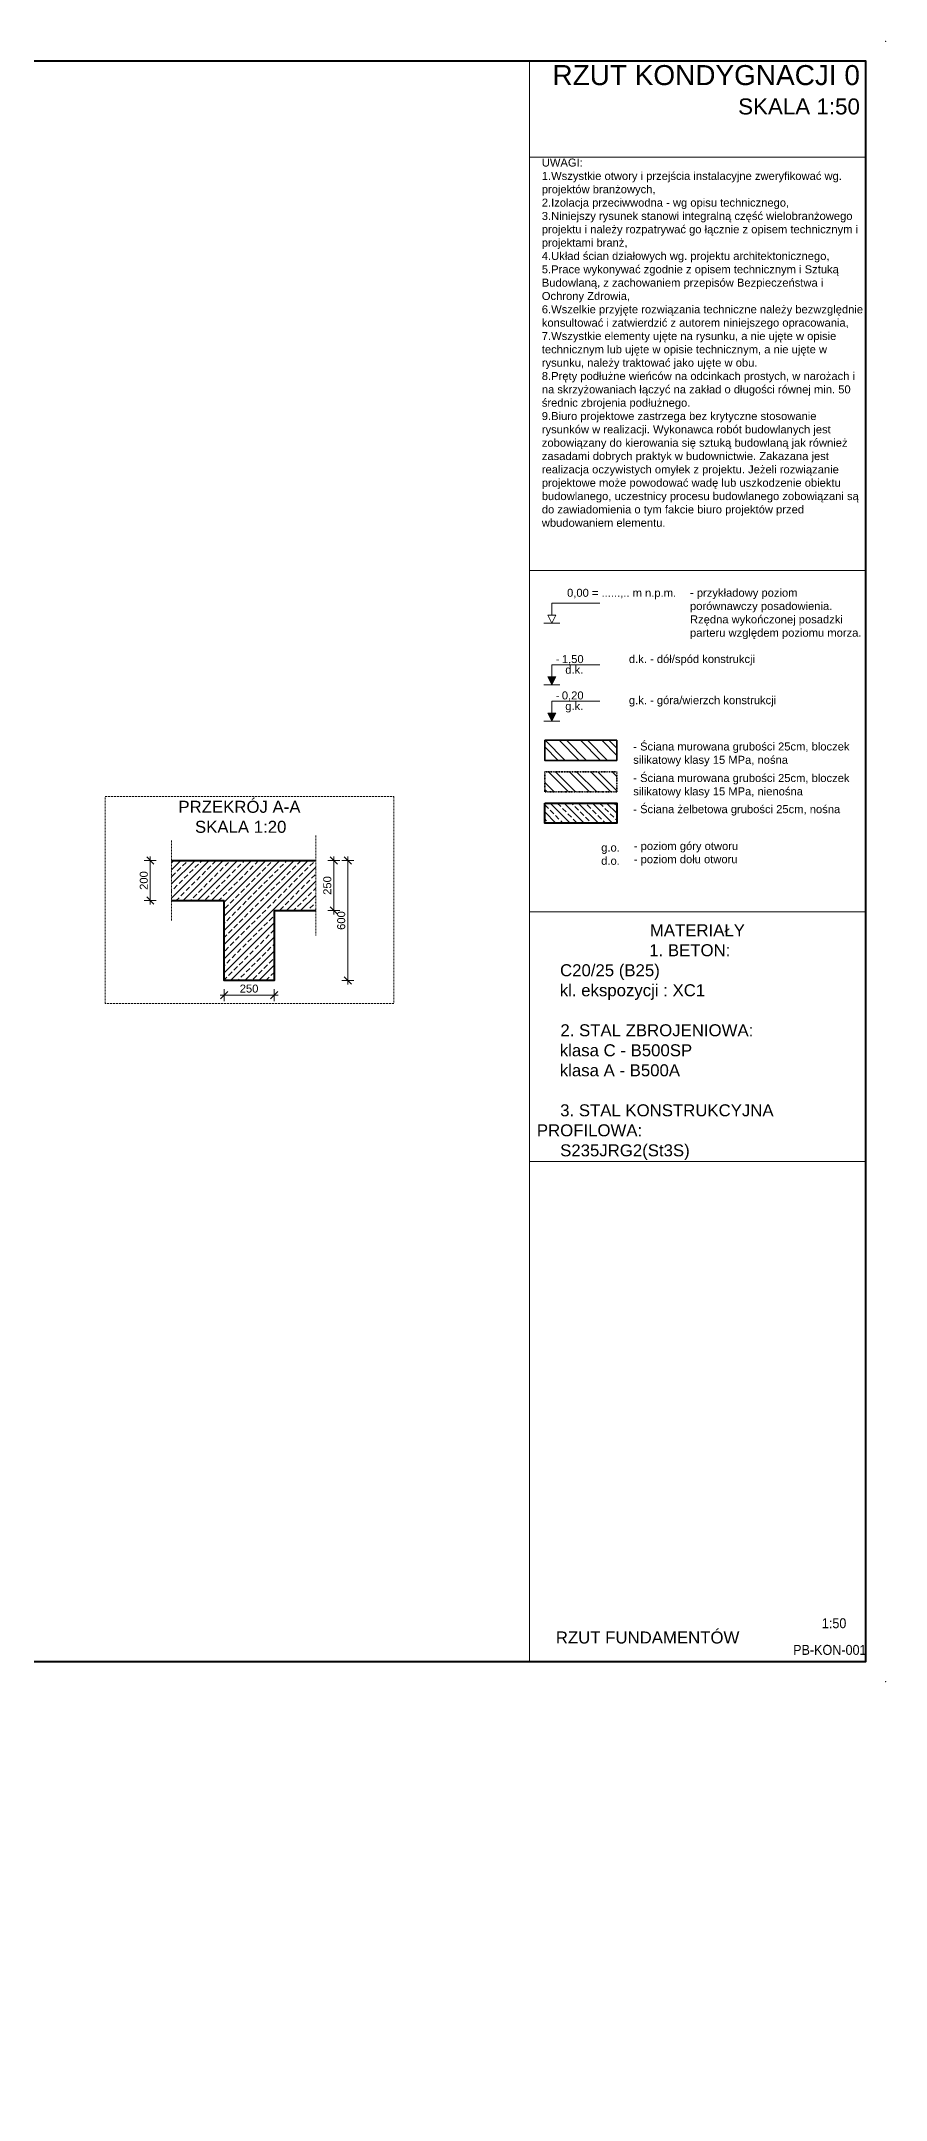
# Model space of a CAD drawing. Header units: millimetres. Extents: x 647 to 146539, y -131215 to 59.
# Drawn here: x 21873 to 32426, y -64125 to -38399 of the extents above; entities that cross this region are included whole.
import ezdxf
from ezdxf.enums import TextEntityAlignment as Align

# ---------------------------------------------------------------- set-up
doc = ezdxf.new("R2010")
doc.units = ezdxf.units.MM
doc.linetypes.add('DASHDOT', pattern=[1, 0.5, -0.25, 0, -0.25])
doc.linetypes.add('DASHED', pattern=[0.75, 0.5, -0.25])
doc.layers.get('Defpoints').update_dxf_attribs({"color": 2, "lineweight": 50})
for name, color, linetype, lineweight in [('G-Bloki', 221, 'Continuous', 5), ('G-Cienka', 4, 'Continuous', 9), ('G-Elementy konstrukcyjne', 1, 'Continuous', 40), ('G-Kreskowanie', 9, 'Continuous', 5), ('G-Opisy', 2, 'Continuous', 18), ('G-Przerywana', 8, 'DASHED', 15), ('G-Ramka', 5, 'Continuous', 40), ('G-Tabelka', 7, 'Continuous', 5), ('G-Wymiary', 4, 'Continuous', 9), ('G-Ściana nośna', 3, 'Continuous', 35)]:
    doc.layers.add(name, color=color, linetype=linetype, lineweight=lineweight)
doc.styles.add('1do50-GG', font='arial.ttf', dxfattribs={"height": 125})
doc.styles.add('Arial-GG', font='arial.ttf')
doc.styles.add('DB-1.0', font='arial.ttf')
doc.dimstyles.new('e-cad_1_50_[mm]', dxfattribs={"dimscale": 50, "dimtxt": 2, "dimasz": 1.8, "dimexe": 1.5, "dimexo": 0, "dimgap": 0.6, "dimtad": 1, "dimdec": 1, "dimrnd": 1, "dimtxsty": 'Arial-GG', "dimblk": 'OBLIQUE', "dimcen": 0, "dimdle": 1, "dimclrd": 4, "dimclre": 4, "dimclrt": 7, "dimadec": 1, "dimazin": 0, "dimtfac": 1, "dimtdec": 1, "dimtix": 1, "dimtmove": 0, "dimatfit": 2, "dimfxl": 1.5, "dimfxlon": 1, "dimlwd": -1, "dimlwe": -1, "dimarcsym": 0})
doc.dimstyles.new('S-1 do 10-GG', dxfattribs={"dimscale": 10, "dimtxt": 2.2, "dimasz": 2, "dimexe": 1, "dimexo": 2, "dimgap": 0.6, "dimtad": 1, "dimdec": 0, "dimrnd": 1, "dimtxsty": 'Arial-GG', "dimcen": 0, "dimclrd": 256, "dimclre": 256, "dimclrt": 7, "dimadec": 0, "dimazin": 0, "dimtfac": 1, "dimtdec": 0, "dimtix": 1, "dimtmove": 0, "dimatfit": 2, "dimfxl": 1, "dimlwd": 5, "dimlwe": 5, "dimarcsym": 0})
pattern_1 = [(135, (-1506009.7, 760136.87), (-132.582521, -132.582521), []), (135, (-1506009.7, 760225.25), (-132.582521, -132.582521), [])]

# ---------------------------------------------------------------- blocks, each defined once
blk = doc.blocks.new('*D287')
at = {"layer": 'Defpoints', "color": 0, "ltscale": 2, "transparency": 16777216}
for p in [(-10, 174.94), (584, 0), (584, -53.62)]:
    blk.add_point(p, dxfattribs=at)
at = {"layer": 'Defpoints', "color": 7, "ltscale": 2, "transparency": 16777216, "insert": (135.84, -27.77), "char_height": 33, "attachment_point": 5, "style": 'Arial-GG'}
blk.add_mtext('420 x 594', dxfattribs=at)
blk = doc.blocks.new('*U254')
at = {"layer": 'G-Opisy'}
for p, q in [((-100, 0), (100, 0)), ((-50, 100), (50, 100)), ((0, 250), (600, 250))]:
    blk.add_line(p, q, dxfattribs=at)
at = {"layer": 'G-Opisy', "ltscale": 0.04}
for points in [[(-50, 100), (0, 0), (50, 100)], [(0, 100), (0, 200), (0, 250)]]:
    blk.add_lwpolyline(points, dxfattribs=at)
at = {"layer": 'G-Opisy', "ltscale": 2, "style": 'Arial-GG'}
blk.add_attdef('ZNAK', text='', height=100, dxfattribs=at).set_placement((125, 300), align=Align.BOTTOM_RIGHT)
blk.add_attdef('RZEDNA', text='', height=100, dxfattribs=at).set_placement((190, 300), align=Align.BOTTOM_LEFT)
blk.add_attdef('POLOZENIE', text='', height=100, dxfattribs=at).set_placement((16, 237), align=Align.TOP_LEFT)
blk = doc.blocks.new('*U136')
at = {"layer": 'G-Opisy'}
blk.add_hatch(color=256, dxfattribs=at).paths.add_polyline_path([(-50, 100), (0, 0), (50, 100), (0, 100)])
for p, q in [((-100, 0), (100, 0)), ((-50, 100), (50, 100)), ((0, 250), (600, 250))]:
    blk.add_line(p, q, dxfattribs=at)
at = {"layer": 'G-Opisy', "ltscale": 0.04}
for points in [[(-50, 100), (0, 0), (50, 100)], [(0, 100), (0, 200), (0, 250)]]:
    blk.add_lwpolyline(points, dxfattribs=at)
at = {"layer": 'G-Opisy', "ltscale": 2, "style": 'Arial-GG'}
for tag, p in [('ZNAK', (48, 322)), ('RZEDNA', (125, 322))]:
    blk.add_attdef(tag, text='', height=100, dxfattribs=at).set_placement(p, align=Align.MIDDLE_LEFT)
blk.add_attdef('POLOZENIE', text='', height=100, dxfattribs=at).set_placement((300, 189), align=Align.MIDDLE_CENTER)
blk = doc.blocks.new('*U142')
at = {"layer": 'G-Opisy'}
blk.add_hatch(color=256, dxfattribs=at).paths.add_polyline_path([(-50, 100), (0, 0), (50, 100), (0, 100)])
for p, q in [((-100, 0), (100, 0)), ((-50, 100), (50, 100)), ((0, 250), (600, 250))]:
    blk.add_line(p, q, dxfattribs=at)
at = {"layer": 'G-Opisy', "ltscale": 0.04}
for points in [[(-50, 100), (0, 0), (50, 100)], [(0, 100), (0, 200), (0, 250)]]:
    blk.add_lwpolyline(points, dxfattribs=at)
at = {"layer": 'G-Opisy', "ltscale": 2, "style": 'Arial-GG'}
for tag, p in [('ZNAK', (48, 322)), ('RZEDNA', (125, 322))]:
    blk.add_attdef(tag, text='', height=100, dxfattribs=at).set_placement(p, align=Align.MIDDLE_LEFT)
blk.add_attdef('POLOZENIE', text='', height=100, dxfattribs=at).set_placement((300, 189), align=Align.MIDDLE_CENTER)
blk = doc.blocks.new('_Oblique')
at = {"color": 0, "linetype": 'ByBlock', "lineweight": -2}
blk.add_line((-0.5, -0.5), (0.5, 0.5), dxfattribs=at)
blk = doc.blocks.new('*D419')
at = {"layer": 'Defpoints', "color": 0, "ltscale": 2, "transparency": 16777216}
for p in [(23236, -48638), (23502, -48638), (23502, -49138)]:
    blk.add_point(p, dxfattribs=at)
at = {"layer": 'G-Wymiary', "color": 4, "ltscale": 2, "transparency": 16777216}
for p, q in [((23236, -49188), (23236, -48588)), ((23311, -48638), (23161, -48638)), ((23311, -49138), (23161, -49138))]:
    blk.add_line(p, q, dxfattribs=at)
at = {"layer": 'G-Wymiary', "color": 4, "ltscale": 2, "transparency": 16777216, "xscale": 90, "yscale": 90, "zscale": 90}
for p, rotation in [((23236, -48638), 90), ((23236, -49138), 270)]:
    blk.add_blockref('_Oblique', p, dxfattribs=dict(at, rotation=rotation))
at = {"layer": 'G-Wymiary', "color": 7, "ltscale": 2, "transparency": 16777216, "insert": (23155, -48888), "char_height": 100, "attachment_point": 5, "rotation": 90, "style": 'Arial-GG'}
blk.add_mtext('200', dxfattribs=at)
blk = doc.blocks.new('*D420')
at = {"layer": 'Defpoints', "color": 0, "ltscale": 2, "transparency": 16777216}
for p in [(25303, -48638), (25529, -48638), (25303, -49263)]:
    blk.add_point(p, dxfattribs=at)
at = {"layer": 'G-Wymiary', "color": 4, "ltscale": 2, "transparency": 16777216}
for p, q in [((25529, -49313), (25529, -48588)), ((25454, -48638), (25604, -48638)), ((25454, -49263), (25604, -49263))]:
    blk.add_line(p, q, dxfattribs=at)
at = {"layer": 'G-Wymiary', "color": 4, "ltscale": 2, "transparency": 16777216, "xscale": 90, "yscale": 90, "zscale": 90}
for p, rotation in [((25529, -48638), 90), ((25529, -49263), 270)]:
    blk.add_blockref('_Oblique', p, dxfattribs=dict(at, rotation=rotation))
at = {"layer": 'G-Wymiary', "color": 7, "ltscale": 2, "transparency": 16777216, "insert": (25448, -48950), "char_height": 100, "attachment_point": 5, "rotation": 90, "style": 'Arial-GG'}
blk.add_mtext('250', dxfattribs=at)
blk = doc.blocks.new('*D421')
at = {"layer": 'Defpoints', "color": 0, "ltscale": 2, "transparency": 16777216}
for p in [(24783, -48638), (25703, -48638), (24783, -50138)]:
    blk.add_point(p, dxfattribs=at)
at = {"layer": 'G-Wymiary', "color": 4, "ltscale": 2, "transparency": 16777216}
for p, q in [((25703, -50188), (25703, -48588)), ((25628, -48638), (25778, -48638)), ((25628, -50138), (25778, -50138))]:
    blk.add_line(p, q, dxfattribs=at)
at = {"layer": 'G-Wymiary', "color": 4, "ltscale": 2, "transparency": 16777216, "xscale": 90, "yscale": 90, "zscale": 90}
for p, rotation in [((25703, -48638), 90), ((25703, -50138), 270)]:
    blk.add_blockref('_Oblique', p, dxfattribs=dict(at, rotation=rotation))
at = {"layer": 'G-Wymiary', "color": 7, "ltscale": 2, "transparency": 16777216, "insert": (25622, -49388), "char_height": 100, "attachment_point": 5, "rotation": 90, "style": 'Arial-GG'}
blk.add_mtext('600', dxfattribs=at)
blk = doc.blocks.new('*D422')
at = {"layer": 'Defpoints', "color": 0, "ltscale": 2, "transparency": 16777216}
for p in [(24158, -50138), (24783, -50138), (24783, -50320)]:
    blk.add_point(p, dxfattribs=at)
at = {"layer": 'G-Wymiary', "color": 4, "ltscale": 2, "transparency": 16777216}
for p, q in [((24108, -50320), (24833, -50320)), ((24158, -50245), (24158, -50395)), ((24783, -50245), (24783, -50395))]:
    blk.add_line(p, q, dxfattribs=at)
at = {"layer": 'G-Wymiary', "color": 4, "ltscale": 2, "transparency": 16777216, "xscale": 90, "yscale": 90, "zscale": 90, "rotation": 180}
blk.add_blockref('_Oblique', (24158, -50320), dxfattribs=at)
at = {"layer": 'G-Wymiary', "color": 4, "ltscale": 2, "transparency": 16777216, "xscale": 90, "yscale": 90, "zscale": 90}
blk.add_blockref('_Oblique', (24783, -50320), dxfattribs=at)
at = {"layer": 'G-Wymiary', "color": 7, "ltscale": 2, "transparency": 16777216, "insert": (24470, -50239), "char_height": 100, "attachment_point": 5, "style": 'Arial-GG'}
blk.add_mtext('250', dxfattribs=at)
blk = doc.blocks.new('*U285')
blk.add_point((1, 5))
at = {"ltscale": 0.8}
blk.add_point((579, 5), dxfattribs=at)
at = {"layer": 'G-Ramka', "color": 5}
blk.add_lwpolyline([(25, 405), (25, 5), (579, 5), (579, 405)], close=True, dxfattribs=at)
at = {"layer": 'G-Tabelka'}
for p in [(0, 410), (584, 410), (0, 0), (584, 0)]:
    blk.add_point(p, dxfattribs=at)
at = {"layer": 'G-Ramka', "color": 2, "insert": (0, -10.31), "char_height": 5, "width": 104.2438, "attachment_point": 1, "style": 'DB-1.0'}
blk.add_mtext('{\\C7;format A2:}', dxfattribs=at)
at = {"layer": 'Defpoints', "ltscale": 2}
dim = blk.add_linear_dim(base=(584, -53.62), p1=(-10, 174.94), p2=(584, 0), dimstyle='S-1 do 10-GG', override={"dimscale": 15, "dimpost": '420 x <>', "dimse1": 1, "dimse2": 1, "dimsd1": 1, "dimsd2": 1}, dxfattribs=at)
dim.commit()
dim.dimension.update_dxf_attribs({"geometry": '*D287', "text_midpoint": (135.84, -53.62), "dimtype": 128})

msp = doc.modelspace()

# ---------------------------------------------------------------- hatches: boundary and pattern name
at = {"layer": 'G-Kreskowanie', "ltscale": 100}
h = msp.add_hatch(dxfattribs=at)
h.set_pattern_fill('ANSI32', color=256, scale=500, angle=90, style=0)
h.set_pattern_definition(pattern_1)
h.paths.add_polyline_path([(28163.88, -47135.89), (29063.88, -47135.89), (29063.88, -47385.89), (28163.88, -47385.89)])
h = msp.add_hatch(dxfattribs=at)
h.set_pattern_fill('ANSI32', color=256, scale=500, angle=90, style=0)
h.set_pattern_definition(pattern_1)
h.paths.add_polyline_path([(28163.88, -47529.96), (29063.88, -47529.96), (29063.88, -47779.96), (28163.88, -47779.96)])
h = msp.add_hatch(dxfattribs=at)
h.set_pattern_fill('ANSI33', color=256, scale=500, angle=90, style=0)
h.set_pattern_definition([(135, (-1632828.54, 855828.07), (-88.388348, -88.388348), []), (135, (-1632828.54, 855916.45), (-88.388348, -88.388348), [62.5, -31.25])])
h.paths.add_polyline_path([(28163.88, -47919.24), (29063.88, -47919.24), (29063.88, -48169.24), (28163.88, -48169.24)])
at = {"layer": 'G-Kreskowanie', "ltscale": 2}
h = msp.add_hatch(dxfattribs=at)
h.set_pattern_fill('ANSI33', color=256, scale=500, style=0)
h.set_pattern_definition([(45, (-1506009.7, 760136.87), (-88.388348, 88.388348), []), (45, (-1505921.31, 760136.87), (-88.388348, 88.388348), [62.5, -31.25])])
h.paths.add_polyline_path([(23501.87, -49137.68), (24157.97, -49137.68), (24157.97, -50137.68), (24782.97, -50137.68), (24782.97, -49262.68), (25303.09, -49262.68), (25303.09, -48637.68), (23501.87, -48637.68)])

# ---------------------------------------------------------------- linework, layer by layer
at = {"layer": 'G-Cienka', "ltscale": 2}
for p, q in [((27975.65, -52398.82), (27975.65, -38648.59)), ((27975.65, -45014.63), (32175.65, -45014.63)), ((27975.65, -49278.09), (32175.65, -49278.09))]:
    msp.add_line(p, q, dxfattribs=at)
for points in [[(27975.65, -38648.59), (32175.65, -38648.59), (32175.65, -39848.59), (27975.65, -39848.59)], [(27975.65, -58648.59), (32175.65, -58648.59), (32175.65, -52398.82), (27975.65, -52398.82)]]:
    msp.add_lwpolyline(points, close=True, dxfattribs=at)
at = {"layer": 'G-Elementy konstrukcyjne', "ltscale": 0.8}
msp.add_lwpolyline([(28163.88, -47919.24), (29063.88, -47919.24), (29063.88, -48169.24), (28163.88, -48169.24)], close=True, dxfattribs=at)
at = {"layer": 'G-Elementy konstrukcyjne', "ltscale": 2}
for points in [[(23501.87, -48637.68), (25303.09, -48637.68)], [(23501.87, -49137.68), (24157.97, -49137.68)], [(24782.97, -49262.68), (24782.97, -50137.68), (24157.97, -50137.68), (24157.97, -49137.68)], [(24782.97, -49262.68), (25303.09, -49262.68)]]:
    msp.add_lwpolyline(points, dxfattribs=at)
at = {"layer": 'G-Przerywana', "ltscale": 50}
msp.add_lwpolyline([(22670.82, -47836.48), (26279.81, -47836.48), (26279.81, -50425), (22670.82, -50425)], close=True, dxfattribs=at)
for points in [[(25303.09, -48325.18), (25303.09, -49575.18)], [(23501.87, -48387.68), (23501.87, -49387.68)]]:
    msp.add_lwpolyline(points, dxfattribs=at)
at = {"layer": 'G-Ściana nośna', "ltscale": 20}
msp.add_lwpolyline([(28163.88, -47135.89), (29063.88, -47135.89), (29063.88, -47385.89), (28163.88, -47385.89)], close=True, dxfattribs=at)
at = {"layer": 'G-Ściana nośna', "linetype": 'DASHDOT', "ltscale": 20}
msp.add_lwpolyline([(28163.88, -47529.96), (29063.88, -47529.96), (29063.88, -47779.96), (28163.88, -47779.96)], close=True, dxfattribs=at)

# ---------------------------------------------------------------- block references
at = {"layer": 'G-Bloki', "ltscale": 0.8, "xscale": 50, "yscale": 50, "zscale": 50}
msp.add_blockref('*U285', (3225.65, -58898.59), dxfattribs=at)
at = {"layer": 'G-Bloki', "ltscale": 2}
ref = msp.add_blockref('*U254', (28253.19, -45672.12), dxfattribs=at)
ref.add_attrib('RZEDNA', '0,00 = ......,.. m n.p.m.', dxfattribs={"layer": 'G-Opisy', "ltscale": 2, "height": 100, "style": 'Arial-GG'}).set_placement((28443.19, -45372.12), align=Align.BOTTOM_LEFT)
for name, p, values in [('*U136', (28253.19, -46442.59), {'POLOZENIE': 'd.k. ', 'ZNAK': '-', 'RZEDNA': '1,50'}), ('*U142', (28252.89, -46896.73), {'POLOZENIE': 'g.k. ', 'ZNAK': '-', 'RZEDNA': '0,20'})]:
    msp.add_blockref(name, p, dxfattribs=at).add_auto_attribs(values)

# ---------------------------------------------------------------- texts
at = {"layer": 'G-Elementy konstrukcyjne', "insert": (32102.25, -38697.52), "char_height": 200, "width": 28521.4388, "attachment_point": 3, "style": 'Arial-GG'}
msp.add_mtext('{\\H1.25x;\\C2;RZUT KONDYGNACJI 0\\P\\H0.8x;SKALA 1:50}', dxfattribs=at)
at = {"layer": 'G-Opisy'}
for s, insert, char_height, width, attachment_point, style in [('UWAGI:\\P1.Wszystkie otwory i przejścia instalacyjne zweryfikować wg. projektów branżowych,\\P2.Izolacja przeciwwodna - wg opisu technicznego, \\P{\\C2;3.Niniejszy rysunek stanowi integralną część wielobranżowego }{\\C2;projektu i należy rozpatrywać go łącznie z opisem technicznym i }{\\C2;projektami branż,}\\P4.Układ ścian działowych wg. projektu architektonicznego,\\P5.Prace wykonywać zgodnie z opisem technicznym i Sztuką Budowlaną, z zachowaniem przepisów Bezpieczeństwa i Ochrony Zdrowia,\\P6.Wszelkie przyjęte rozwiązania techniczne należy bezwzględnie konsultować i zatwierdzić z autorem niniejszego opracowania,\\P7.Wszystkie elementy ujęte na rysunku, a nie ujęte w opisie technicznym lub ujęte w opisie technicznym, a nie ujęte w rysunku, należy traktować jako ujęte w obu.\\P{\\fArial|b0|i0|c186|p34;\\C2;8.Pr}{\\fArial|b0|i0|c238|p34;\\C2;ę}{\\fArial|b0|i0|c186|p34;\\C2;ty pod}{\\fArial|b0|i0|c238|p34;\\C2;ł}{\\fArial|b0|i0|c186|p34;\\C2;u}{\\fArial|b0|i0|c238|p34;\\C2;ż}{\\fArial|b0|i0|c186|p34;\\C2;ne }{\\fArial|b0|i0|c238|p34;\\C2;wieńców}{\\fArial|b0|i0|c186|p34;\\C2; na odcinkach prostych,}{\\fArial|b0|i0|c238|p34;\\C2; }{\\fArial|b0|i0|c186|p34;\\C2;w naro}{\\fArial|b0|i0|c238|p34;\\C2;ż}{\\fArial|b0|i0|c186|p34;\\C2;ach i }{\\fArial|b0|i0|c186|p34;\\C2;na skrzy}{\\fArial|b0|i0|c238|p34;\\C2;ż}{\\fArial|b0|i0|c186|p34;\\C2;owaniach }{\\fArial|b0|i0|c238|p34;\\C2;łą}{\\fArial|b0|i0|c186|p34;\\C2;czy}{\\fArial|b0|i0|c238|p34;\\C2;ć}{\\fArial|b0|i0|c186|p34;\\C2; na zak}{\\fArial|b0|i0|c238|p34;\\C2;ł}{\\fArial|b0|i0|c186|p34;\\C2;ad o d}{\\fArial|b0|i0|c238|p34;\\C2;ł}{\\fArial|b0|i0|c186|p34;\\C2;ugo}{\\fArial|b0|i0|c238|p34;\\C2;ś}{\\fArial|b0|i0|c186|p34;\\C2;ci}{\\fArial|b0|i0|c238|p34;\\C2; }{\\fArial|b0|i0|c186|p34;\\C2;równej min. 50 }{\\fArial|b0|i0|c238|p34;\\C2;ś}{\\fArial|b0|i0|c186|p34;\\C2;rednic zbrojenia pod}{\\fArial|b0|i0|c238|p34;\\C2;ł}{\\fArial|b0|i0|c186|p34;\\C2;u}{\\fArial|b0|i0|c238|p34;\\C2;ż}{\\fArial|b0|i0|c186|p34;\\C2;nego.}\\P{\\fArial|b0|i0|c186|p34;\\C2;9.Biuro projektowe zastrzega bez krytyczne stosowanie }{\\fArial|b0|i0|c186|p34;\\C2;rysunków w realizacji. Wykonawca robót budowlanych jest }{\\fArial|b0|i0|c186|p34;\\C2;zobowiązany do kierowania się sztuką budowlaną jak również }{\\fArial|b0|i0|c186|p34;\\C2;zasadami dobrych praktyk w budownictwie. Zakazana jest }{\\fArial|b0|i0|c186|p34;\\C2;realizacja oczywistych omyłek z projektu. Jeżeli rozwiązanie }{\\fArial|b0|i0|c186|p34;\\C2;projektowe może powodować wadę lub uszkodzenie obiektu }{\\fArial|b0|i0|c186|p34;\\C2;budowlanego, uczestnicy procesu budowlanego zobowiązani są }{\\fArial|b0|i0|c186|p34;\\C2;do zawiadomienia o tym fakcie biuro projektów przed }{\\fArial|b0|i0|c186|p34;\\C2;wbudowaniem elementu.}', (28127.59, -39866), 100, 4041.4136, 1, '1do50-GG'), ('{\\fArial|b0|i0|c0|p34;\\W7.10486;   }PRZEKRÓJ A-A\\P{\\fArial|b0|i0|c0|p34;\\W8.29056;   }SKALA 1:20', (22346.81, -47891.56), 150, 4055.9326, 1, 'Arial-GG'), ('{\\fArial|b0|i0|c0|p34;\\W8.08201;   }MATERIAŁY\\P{\\fArial|b0|i0|c0|p34;\\W8.04042;   }1. BETON:\\P{\\fArial|b0|i0|c0|p34;\\W4.97364; }C20/25 (B25)\\P{\\fArial|b0|i0|c0|p34;\\W4.91388; }kl. ekspozycji : XC1\\P{\\fArial|b0|i0|c0|p34;\\W5.15290; }\\P{\\fArial|b0|i0|c0|p34;\\W5.04745; }2. STAL ZBROJENIOWA:\\P{\\fArial|b0|i0|c0|p34;\\W4.91388; }klasa C - B500SP\\P{\\fArial|b0|i0|c0|p34;\\W4.91388; }klasa A - B500A\\P{\\fArial|b0|i0|c0|p34;\\W5.15290; }\\P{\\fArial|b0|i0|c0|p34;\\W5.00176; }3. STAL KONSTRUKCYJNA {\\fArial|b0|i0|c0|p34;\\W5.00176; }PROFILOWA:\\P{\\fArial|b0|i0|c0|p34;\\W4.99121; }S235JRG2(St3S)', (28066.17, -49434.17), 150, 4055.9326, 1, 'Arial-GG'), ('{\\C1;RZUT FUNDAMENTÓW}', (29449.09, -58348.59), 150, 2953.121, 5, 'Arial-GG')]:
    msp.add_mtext(s, dxfattribs=dict(at, insert=insert, char_height=char_height, width=width, attachment_point=attachment_point, style=style))
at = {"layer": 'G-Opisy', "color": 2, "char_height": 100, "style": 'Arial-GG'}
for s, insert, width, attachment_point in [('{\\fArial|b0|i0|c0|p34;- przykładowy poziom porównawczy posadowienia.\\PRzędna wykończonej posadzki parteru względem poziomu morza.}', (29979.07, -45240.9), 2159.1411, 1), ('d.k. - dół/spód konstrukcji', (29215.98, -46199.74), 3008.9254, 7), ('g.k. - góra/wierzch konstrukcji', (29215.98, -46714.17), 3008.9254, 7), ('- Ściana murowana grubości 25cm, bloczek silikatowy klasy 15 MPa, nośna', (29270.14, -47162.78), 2780.7037, 1), ('- Ściana murowana grubości 25cm, bloczek silikatowy klasy 15 MPa, nienośna', (29270.14, -47556.85), 2780.7037, 1), ('- Ściana żelbetowa grubości 25cm, nośna', (29270.14, -47946.13), 2787.4175, 1), ('g.o.', (28869.65, -48426.03), 465.087, 1), ('d.o.', (28869.65, -48591.27), 465.087, 1), ('- poziom góry otworu', (29277, -48406.47), 2787.4175, 1), ('{\\fArial|b0|i0|c0|p34;- poziom dołu otworu}', (29277, -48571.72), 2787.4175, 1)]:
    msp.add_mtext(s, dxfattribs=dict(at, insert=insert, width=width, attachment_point=attachment_point))
at = {"layer": 'G-Opisy', "char_height": 125, "attachment_point": 7, "style": 'Arial-GG'}
for s, insert in [('{\\W0.9;\\C1;1:50}', (31626.67, -58233.68)), ('{\\W0.9;\\C1;PB-KON-001}', (31267.69, -58566.86))]:
    msp.add_mtext(s, dxfattribs=dict(at, insert=insert))

# ---------------------------------------------------------------- dimensions: what is measured, and where the dimension line sits
at = {"layer": 'G-Wymiary', "ltscale": 2}
for base, p1, p2, picture, middle in [((23236.05, -48637.68), (23501.87, -49137.68), (23501.87, -48637.68), '*D419', (23155, -48887.68)), ((25703.42, -48637.68), (24782.97, -50137.68), (24782.97, -48637.68), '*D421', (25622.36, -49387.68)), ((25529.27, -48637.68), (25303.09, -49262.68), (25303.09, -48637.68), '*D420', (25448.21, -48950.18))]:
    dim = msp.add_linear_dim(base=base, p1=p1, p2=p2, angle=90, dimstyle='e-cad_1_50_[mm]', override={"dimlfac": 0.4}, dxfattribs=at)
    dim.commit()
    dim.dimension.update_dxf_attribs({"geometry": picture, "text_midpoint": middle})
dim = msp.add_linear_dim(base=(24782.97, -50320.47), p1=(24157.97, -50137.68), p2=(24782.97, -50137.68), dimstyle='e-cad_1_50_[mm]', override={"dimlfac": 0.4}, dxfattribs=at)
dim.commit()
dim.dimension.update_dxf_attribs({"geometry": '*D422', "text_midpoint": (24470.47, -50239.41)})

doc.saveas('drawing.dxf')
